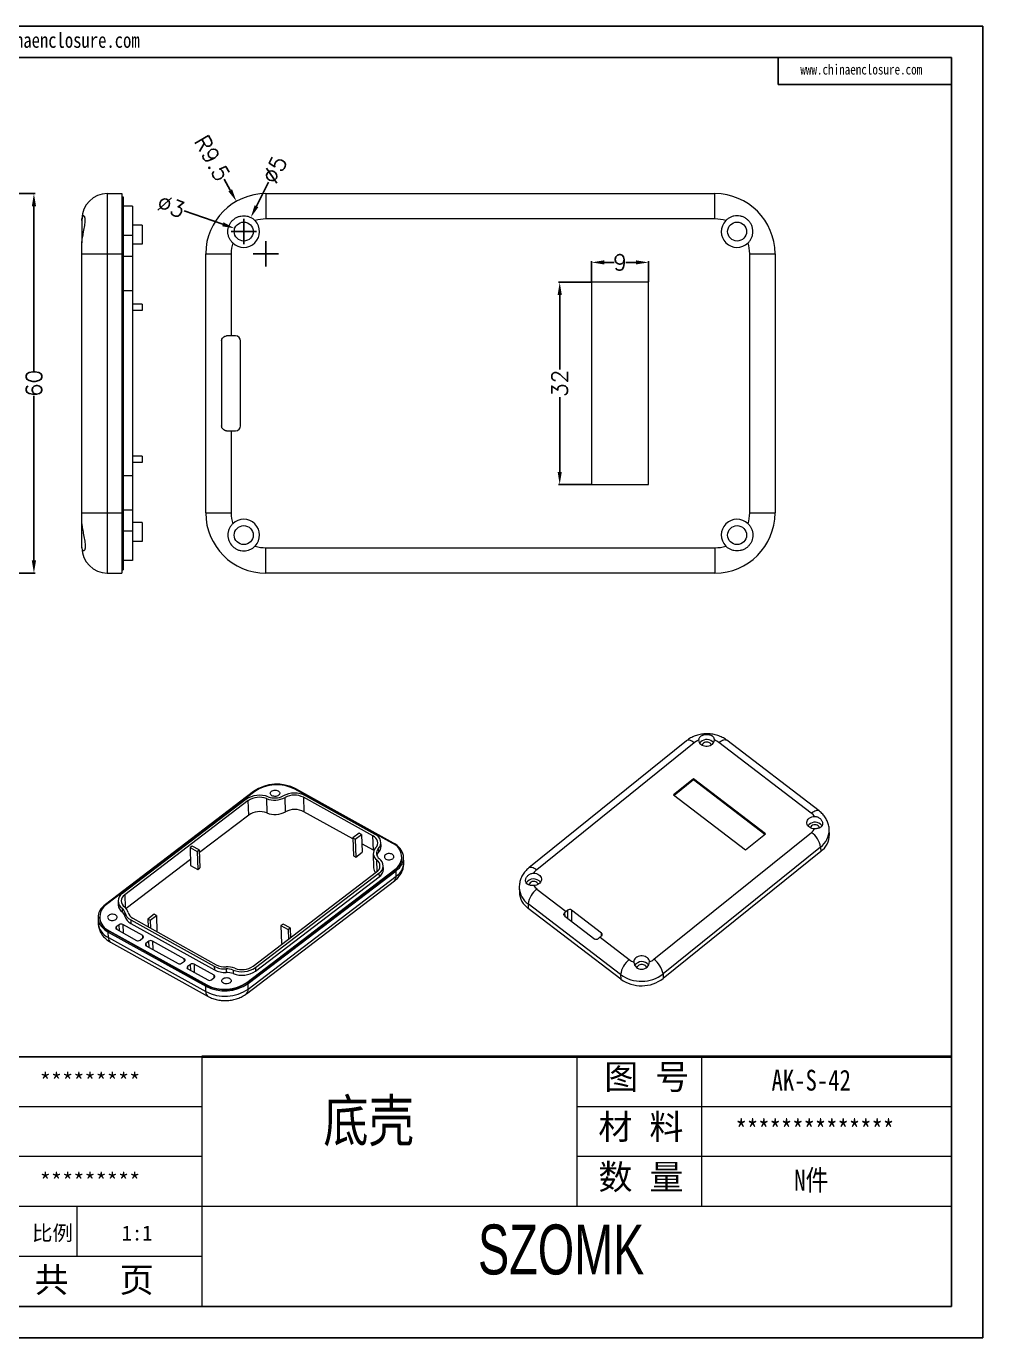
# Model space of a CAD drawing. Header units: inches. Extents: x 2606 to 3222, y 573 to 780.
# Drawn here: x 2747.6 to 2898.9, y 573 to 780.4 of the extents above; entities that cross this region are included whole.
import ezdxf

# ---------------------------------------------------------------- set-up
doc = ezdxf.new("R2010")
doc.units = ezdxf.units.IN
doc.layers.add('文字', color=81, linetype='Continuous')
doc.layers.add('粗实线', color=7, linetype='Continuous', lineweight=30)
doc.layers.add('细实线', color=3, linetype='Continuous', lineweight=9)
doc.styles.get("Standard").update_dxf_attribs({"font": 'txt', "bigfont": 'gbcbig.shx'})
doc.styles.add('宋体', font='', dxfattribs={"width": 0.8, "height": 3.5})
doc.styles.add('长仿宋', font='', dxfattribs={"width": 0.7, "height": 4})
doc.styles.get('宋体').set_extended_font_data('SimSun')
doc.styles.get('长仿宋').set_extended_font_data('SimSun')
doc.dimstyles.new('2.5', dxfattribs={"dimtxt": 2.5, "dimasz": 2, "dimexe": 0.18, "dimexo": 0.0625, "dimgap": 0.09, "dimtad": 0, "dimzin": 12, "dimdsep": 46, "dimtxsty": 'Standard', "dimcen": 2, "dimclrd": 3, "dimclre": 3, "dimadec": 0, "dimazin": 0, "dimtfac": 1, "dimtofl": 0, "dimtmove": 0, "dimatfit": 3, "dimfxl": 1, "dimtolj": 1, "dimtzin": 0, "dimarcsym": 0})

# ---------------------------------------------------------------- blocks, each defined once
blk = doc.blocks.new('*D281')
at = {"color": 3, "lineweight": -2}
for p, q in [((2718.79, 753.88), (2749.02, 753.88)), ((2748.84, 751.88), (2748.84, 725.85)), ((2748.84, 695.88), (2748.84, 721.92)), ((2718.79, 693.88), (2749.02, 693.88))]:
    blk.add_line(p, q, dxfattribs=at)
at = {"color": 3}
for points in [[(2748.51, 751.88), (2749.18, 751.88), (2748.84, 753.88)], [(2748.51, 695.88), (2749.18, 695.88), (2748.84, 693.88)]]:
    blk.add_solid(points, dxfattribs=at)
at = {"layer": 'Defpoints', "color": 0}
for p in [(2718.72, 753.88), (2748.84, 753.88), (2718.72, 693.88)]:
    blk.add_point(p, dxfattribs=at)
at = {"color": 0, "insert": (2748.84, 723.88), "char_height": 2.5, "attachment_point": 5, "rotation": 90}
blk.add_mtext('\\A1;60', dxfattribs=at)
blk = doc.blocks.new('*D285')
at = {"color": 3, "lineweight": -2}
for p, q in [((2778.9, 756.15), (2779.88, 754.41)), ((2785.51, 742.38), (2785.51, 746.38)), ((2783.51, 744.38), (2787.51, 744.38))]:
    blk.add_line(p, q, dxfattribs=at)
at = {"color": 3}
blk.add_solid([(2780.17, 754.57), (2779.59, 754.24), (2780.86, 752.66)], dxfattribs=at)
at = {"layer": 'Defpoints', "color": 0}
for p in [(2780.86, 752.66), (2785.51, 744.38)]:
    blk.add_point(p, dxfattribs=at)
at = {"color": 0, "insert": (2777.01, 759.5), "char_height": 2.5, "attachment_point": 5, "rotation": 299.3365}
blk.add_mtext('\\A1;R9.5', dxfattribs=at)
blk = doc.blocks.new('*D288')
at = {"color": 3, "lineweight": -2}
for p, q in [((2772.59, 751.17), (2778.71, 749.04)), ((2782.01, 745.88), (2782.01, 749.88)), ((2780.01, 747.88), (2784.01, 747.88))]:
    blk.add_line(p, q, dxfattribs=at)
at = {"color": 3}
blk.add_solid([(2778.82, 749.35), (2778.6, 748.72), (2780.59, 748.38)], dxfattribs=at)
at = {"layer": 'Defpoints', "color": 0}
for p in [(2780.59, 748.38), (2783.43, 747.39)]:
    blk.add_point(p, dxfattribs=at)
at = {"color": 0, "insert": (2770.53, 751.89), "char_height": 2.5, "attachment_point": 5, "rotation": 340.7619}
blk.add_mtext('\\A1;∅3', dxfattribs=at)
blk = doc.blocks.new('*D293')
at = {"color": 3, "lineweight": -2}
for p, q in [((2785.94, 755.72), (2784.03, 751.9)), ((2782.01, 745.88), (2782.01, 749.88)), ((2780.01, 747.88), (2784.01, 747.88))]:
    blk.add_line(p, q, dxfattribs=at)
at = {"color": 3}
blk.add_solid([(2783.73, 752.05), (2784.33, 751.75), (2783.13, 750.12)], dxfattribs=at)
at = {"layer": 'Defpoints', "color": 0}
for p in [(2783.13, 750.12), (2780.89, 745.65)]:
    blk.add_point(p, dxfattribs=at)
at = {"color": 0, "insert": (2786.92, 757.66), "char_height": 2.5, "attachment_point": 5, "rotation": 63.3491}
blk.add_mtext('\\A1;∅5', dxfattribs=at)
blk = doc.blocks.new('*D294')
at = {"color": 3, "lineweight": -2}
for p, q in [((2836.95, 739.88), (2831.79, 739.88)), ((2831.97, 737.88), (2831.97, 726.06)), ((2831.97, 709.88), (2831.97, 721.71)), ((2836.95, 707.88), (2831.79, 707.88))]:
    blk.add_line(p, q, dxfattribs=at)
at = {"color": 3}
for points in [[(2831.64, 737.88), (2832.3, 737.88), (2831.97, 739.88)], [(2831.64, 709.88), (2832.3, 709.88), (2831.97, 707.88)]]:
    blk.add_solid(points, dxfattribs=at)
at = {"layer": 'Defpoints', "color": 0}
for p in [(2831.97, 739.88), (2837.01, 739.88), (2837.01, 707.88)]:
    blk.add_point(p, dxfattribs=at)
at = {"color": 0, "insert": (2831.97, 723.88), "char_height": 2.5, "attachment_point": 5, "rotation": 90}
blk.add_mtext('\\A1;32', dxfattribs=at)
blk = doc.blocks.new('*D295')
at = {"color": 3, "lineweight": -2}
for p, q in [((2837.01, 739.94), (2837.01, 743.19)), ((2839.01, 743.01), (2840.59, 743.01)), ((2844.01, 743.01), (2842.43, 743.01)), ((2846.01, 739.94), (2846.01, 743.19))]:
    blk.add_line(p, q, dxfattribs=at)
at = {"color": 3}
for points in [[(2839.01, 743.34), (2839.01, 742.68), (2837.01, 743.01)], [(2844.01, 743.34), (2844.01, 742.68), (2846.01, 743.01)]]:
    blk.add_solid(points, dxfattribs=at)
at = {"layer": 'Defpoints', "color": 0}
for p in [(2846.01, 743.01), (2837.01, 739.88), (2846.01, 739.88)]:
    blk.add_point(p, dxfattribs=at)
at = {"color": 0, "insert": (2841.51, 743.01), "char_height": 2.5, "attachment_point": 5}
blk.add_mtext('\\A1;9', dxfattribs=at)

msp = doc.modelspace()

# ---------------------------------------------------------------- linework, layer by layer
for p, q in [((2605.532, 780.356), (2898.853, 780.356)), ((2898.853, 780.356), (2898.853, 572.957)), ((2613.122, 775.418), (2893.915, 775.418)), ((2866.481, 775.418), (2866.481, 771.131)), ((2893.915, 775.418), (2893.915, 577.895)), ((2866.481, 771.131), (2893.915, 771.131)), ((2775.401, 617.399), (2716.145, 617.399)), ((2613.122, 577.895), (2893.915, 577.895)), ((2605.532, 572.957), (2898.853, 572.957))]:
    msp.add_line(p, q)
at = {"color": 7, "linetype": 'Continuous', "lineweight": 15}
for p, q in [((2760.432, 753.882), (2760.432, 744.382)), ((2760.432, 753.882), (2762.732, 753.882)), ((2762.732, 753.882), (2762.732, 744.382)), ((2762.732, 753.382), (2762.932, 753.382)), ((2762.932, 753.382), (2762.932, 744.382)), ((2785.511, 753.882), (2785.511, 749.882)), ((2785.511, 753.882), (2856.511, 753.882)), ((2856.511, 749.882), (2856.511, 753.882)), ((2764.432, 751.882), (2762.932, 751.882)), ((2764.432, 751.882), (2764.432, 747.251)), ((2756.432, 749.614), (2756.432, 749.882)), ((2756.432, 749.614), (2756.432, 746.079)), ((2765.932, 748.882), (2764.432, 748.882)), ((2765.932, 748.882), (2765.932, 745.882)), ((2856.511, 749.882), (2785.511, 749.882)), ((2764.432, 747.251), (2762.932, 747.251)), ((2764.432, 747.251), (2764.432, 743.932)), ((2756.432, 744.382), (2756.432, 746.079)), ((2765.932, 745.882), (2764.432, 745.882)), ((2756.432, 703.382), (2756.432, 744.382)), ((2756.432, 744.382), (2760.432, 744.382)), ((2760.432, 744.382), (2760.432, 703.382)), ((2760.432, 744.382), (2762.732, 744.382)), ((2762.732, 744.382), (2762.732, 703.382)), ((2762.732, 744.382), (2762.932, 744.382)), ((2762.932, 744.382), (2762.932, 703.382)), ((2764.432, 743.932), (2762.932, 743.932)), ((2764.432, 743.932), (2764.432, 738.501)), ((2776.011, 744.382), (2780.011, 744.382)), ((2776.011, 703.382), (2776.011, 744.382)), ((2780.011, 744.382), (2780.011, 731.382)), ((2862.011, 703.382), (2862.011, 744.382)), ((2862.011, 744.382), (2866.011, 744.382)), ((2866.011, 744.382), (2866.011, 703.382)), ((2764.432, 738.501), (2762.932, 738.501)), ((2764.432, 738.501), (2764.432, 709.263)), ((2837.011, 739.882), (2837.011, 707.882)), ((2846.011, 739.882), (2837.011, 739.882)), ((2846.011, 707.882), (2846.011, 739.882)), ((2765.932, 736.382), (2764.432, 736.382)), ((2765.932, 736.382), (2765.932, 735.382)), ((2765.932, 735.382), (2764.432, 735.382)), ((2778.511, 730.582), (2778.511, 717.182)), ((2780.011, 731.382), (2779.311, 731.382)), ((2780.711, 731.382), (2780.011, 731.382)), ((2781.511, 717.182), (2781.511, 730.582)), ((2779.311, 716.382), (2780.011, 716.382)), ((2780.011, 716.382), (2780.011, 703.382)), ((2780.011, 716.382), (2780.711, 716.382)), ((2765.932, 712.382), (2764.432, 712.382)), ((2765.932, 711.382), (2764.432, 711.382)), ((2765.932, 712.382), (2765.932, 711.382)), ((2764.432, 709.263), (2762.932, 709.263)), ((2764.432, 709.263), (2764.432, 703.832)), ((2837.011, 707.882), (2846.011, 707.882)), ((2756.432, 703.382), (2760.432, 703.382)), ((2756.432, 701.685), (2756.432, 703.382)), ((2760.432, 703.382), (2760.432, 693.882)), ((2760.432, 703.382), (2762.732, 703.382)), ((2762.732, 703.382), (2762.732, 693.882)), ((2762.732, 703.382), (2762.932, 703.382)), ((2764.432, 703.832), (2762.932, 703.832)), ((2762.932, 703.382), (2762.932, 694.382)), ((2764.432, 703.832), (2764.432, 700.514)), ((2776.011, 703.382), (2780.011, 703.382)), ((2862.011, 703.382), (2866.011, 703.382)), ((2756.432, 698.151), (2756.432, 701.685)), ((2765.932, 701.882), (2764.432, 701.882)), ((2765.932, 701.882), (2765.932, 698.882)), ((2764.432, 700.514), (2762.932, 700.514)), ((2764.432, 700.514), (2764.432, 695.882)), ((2756.432, 697.882), (2756.432, 698.151)), ((2765.932, 698.882), (2764.432, 698.882)), ((2785.511, 693.882), (2785.511, 697.882)), ((2785.511, 697.882), (2856.511, 697.882)), ((2856.511, 697.882), (2856.511, 693.882)), ((2764.432, 695.882), (2762.932, 695.882)), ((2760.432, 693.882), (2762.732, 693.882)), ((2762.732, 694.382), (2762.932, 694.382)), ((2856.511, 693.882), (2785.511, 693.882)), ((2852.016, 667.364), (2827.109, 647.293)), ((2853.243, 667.046), (2828.336, 646.975)), ((2856.433, 667.489), (2856.431, 667.518)), ((2871.736, 655.936), (2857.132, 667.103)), ((2872.979, 656.286), (2858.374, 667.453)), ((2805.497, 651.144), (2790.092, 659.708)), ((2805.665, 651.195), (2790.259, 659.758)), ((2853.122, 661.354), (2849.964, 658.81)), ((2853.125, 661.199), (2850.065, 658.733)), ((2864.521, 652.638), (2853.122, 661.354)), ((2853.125, 661.199), (2853.122, 661.354)), ((2864.424, 652.56), (2853.125, 661.199)), ((2783.558, 659.353), (2760.152, 641.496)), ((2783.743, 659.324), (2760.337, 641.467)), ((2782.35, 658.099), (2762.822, 643.2)), ((2782.726, 657.891), (2763.198, 642.991)), ((2782.797, 655.621), (2782.726, 657.891)), ((2785.615, 658.217), (2785.685, 655.947)), ((2788.611, 656.124), (2788.541, 658.394)), ((2802.446, 652.311), (2791.46, 658.419)), ((2791.46, 658.419), (2791.53, 656.149)), ((2802.776, 652.563), (2791.789, 658.67)), ((2849.964, 658.81), (2861.363, 650.094)), ((2782.797, 655.621), (2775.001, 649.673)), ((2799.284, 651.838), (2791.53, 656.149)), ((2800.267, 652.776), (2799.278, 652.021)), ((2799.278, 652.021), (2799.654, 651.812)), ((2799.278, 652.021), (2799.366, 649.184)), ((2799.654, 651.812), (2800.643, 652.567)), ((2799.654, 651.812), (2799.742, 648.975)), ((2800.643, 652.567), (2800.267, 652.776)), ((2800.643, 652.567), (2800.731, 649.73)), ((2802.516, 650.042), (2802.446, 652.311)), ((2803.729, 650.697), (2803.711, 651.265)), ((2846.859, 632.812), (2871.766, 652.883)), ((2861.363, 650.094), (2864.521, 652.638)), ((2874.6, 652.536), (2874.584, 653.249)), ((2773.861, 650.716), (2773.531, 650.465)), ((2773.531, 650.465), (2773.619, 647.628)), ((2773.531, 650.465), (2774.658, 649.838)), ((2774.988, 650.09), (2773.861, 650.716)), ((2774.658, 649.838), (2774.988, 650.09)), ((2774.658, 649.838), (2774.746, 647.001)), ((2774.988, 650.09), (2775.076, 647.252)), ((2799.366, 649.184), (2799.742, 648.975)), ((2799.742, 648.975), (2800.731, 649.73)), ((2802.516, 650.042), (2800.69, 651.057)), ((2802.483, 649.52), (2802.553, 647.25)), ((2802.579, 650.005), (2802.516, 650.042)), ((2803.29, 650.264), (2803.307, 649.696)), ((2873.219, 650.555), (2848.312, 630.484)), ((2873.235, 649.842), (2848.328, 629.772)), ((2873.219, 650.555), (2873.235, 649.842)), ((2773.589, 648.596), (2763.418, 640.836)), ((2773.619, 647.628), (2774.746, 647.001)), ((2774.746, 647.001), (2775.076, 647.252)), ((2804.092, 647.069), (2804.074, 647.637)), ((2807.031, 648.944), (2807.028, 649.02)), ((2807.308, 648.082), (2807.281, 648.952)), ((2782.434, 627.339), (2805.84, 645.196)), ((2782.506, 629.143), (2805.912, 647.001)), ((2782.509, 629.068), (2805.915, 646.925)), ((2782.697, 628.963), (2806.102, 646.821)), ((2782.724, 628.093), (2806.129, 645.951)), ((2783.488, 631.712), (2803.017, 646.612)), ((2783.864, 631.503), (2803.392, 646.403)), ((2783.881, 630.936), (2803.41, 645.835)), ((2803.392, 646.403), (2803.41, 645.835)), ((2805.915, 646.925), (2805.912, 647.001)), ((2806.129, 645.951), (2806.102, 646.821)), ((2825.574, 644.132), (2825.59, 643.42)), ((2828.366, 643.922), (2832.997, 640.381)), ((2762.14, 641.966), (2762.157, 641.399)), ((2762.772, 640.867), (2762.789, 640.299)), ((2841.595, 630.386), (2826.99, 641.553)), ((2826.99, 641.553), (2827.006, 640.84)), ((2758.974, 639.364), (2759.001, 638.494)), ((2759.221, 639.448), (2759.223, 639.372)), ((2763.22, 640.182), (2763.238, 639.614)), ((2764.14, 639.041), (2777.35, 631.698)), ((2764.14, 639.041), (2764.158, 638.473)), ((2764.47, 639.292), (2777.679, 631.95)), ((2767.844, 639.931), (2766.855, 639.177)), ((2766.855, 639.177), (2766.893, 637.946)), ((2766.855, 639.177), (2767.23, 638.968)), ((2767.23, 638.968), (2768.219, 639.722)), ((2767.23, 638.968), (2767.268, 637.737)), ((2768.219, 639.722), (2767.844, 639.931)), ((2768.219, 639.722), (2768.299, 637.164)), ((2841.611, 629.673), (2827.006, 640.84)), ((2832.757, 639.649), (2837.531, 635.999)), ((2833.242, 640.579), (2832.997, 640.381)), ((2838.581, 636.938), (2833.808, 640.588)), ((2760.59, 637.122), (2775.995, 628.558)), ((2760.616, 636.252), (2760.59, 637.122)), ((2760.752, 637.323), (2776.158, 628.76)), ((2760.754, 637.248), (2760.752, 637.323)), ((2760.754, 637.248), (2776.16, 628.684)), ((2762.324, 638.275), (2761.863, 637.923)), ((2761.9, 637.555), (2765.056, 635.8)), ((2766.045, 636.555), (2762.889, 638.309)), ((2764.158, 638.473), (2777.367, 631.131)), ((2788.224, 638.384), (2787.895, 638.133)), ((2787.895, 638.133), (2787.982, 635.295)), ((2787.895, 638.133), (2789.022, 637.506)), ((2789.352, 637.758), (2788.224, 638.384)), ((2789.022, 637.506), (2789.352, 637.758)), ((2789.022, 637.506), (2789.069, 635.97)), ((2789.352, 637.758), (2789.399, 636.222)), ((2760.616, 636.252), (2776.022, 627.688)), ((2760.963, 635.51), (2776.369, 626.946)), ((2765.62, 635.834), (2766.082, 636.187)), ((2767.021, 635.664), (2766.56, 635.312)), ((2766.597, 634.944), (2771.632, 632.145)), ((2772.621, 632.9), (2767.586, 635.698)), ((2787.982, 635.295), (2788.099, 635.23)), ((2838.34, 636.296), (2838.585, 636.494)), ((2838.34, 636.296), (2842.971, 632.755)), ((2772.196, 632.179), (2772.658, 632.531)), ((2773.597, 632.009), (2773.135, 631.657)), ((2773.172, 631.289), (2776.329, 629.534)), ((2777.318, 630.289), (2774.161, 632.043)), ((2777.35, 631.698), (2777.367, 631.131)), ((2779.224, 631.286), (2779.241, 630.718)), ((2780.333, 631.105), (2780.351, 630.537)), ((2783.864, 631.503), (2783.881, 630.936)), ((2776.022, 627.688), (2775.995, 628.558)), ((2776.16, 628.684), (2776.158, 628.76)), ((2776.893, 629.568), (2777.354, 629.92)), ((2782.509, 629.068), (2782.506, 629.143)), ((2782.724, 628.093), (2782.697, 628.963)), ((2841.595, 630.386), (2841.611, 629.673)), ((2848.312, 630.484), (2848.328, 629.772))]:
    msp.add_line(p, q, dxfattribs=at)
at = {"color": 8, "linetype": 'Continuous', "lineweight": 15}
for p, q in [((2803.114, 646.691), (2803.058, 648.521)), ((2763.198, 642.991), (2763.259, 640.997)), ((2832.752, 640.164), (2832.763, 639.649)), ((2833.272, 639.256), (2833.242, 640.579)), ((2833.808, 640.588), (2833.848, 638.816)), ((2761.863, 637.923), (2761.874, 637.571)), ((2762.355, 637.302), (2762.324, 638.275)), ((2762.889, 638.309), (2762.93, 636.982)), ((2838.591, 636.498), (2838.581, 636.938)), ((2766.057, 636.168), (2766.045, 636.555)), ((2766.56, 635.312), (2766.571, 634.96)), ((2767.051, 634.691), (2767.021, 635.664)), ((2767.586, 635.698), (2767.627, 634.371)), ((2772.633, 632.512), (2772.621, 632.9)), ((2773.135, 631.657), (2773.146, 631.305)), ((2773.627, 631.036), (2773.597, 632.009)), ((2774.161, 632.043), (2774.202, 630.716)), ((2777.33, 629.901), (2777.318, 630.289))]:
    msp.add_line(p, q, dxfattribs=at)
at = {"color": 7, "linetype": 'Continuous', "lineweight": 15, "flags": 128}
for points in [[(2856.429, 667.555), (2856.427, 667.599), (2856.414, 667.666), (2856.395, 667.731), (2856.368, 667.794), (2856.335, 667.854), (2856.294, 667.914), (2856.246, 667.969), (2856.19, 668.022), (2856.127, 668.071), (2856.056, 668.117), (2855.978, 668.159), (2855.893, 668.196), (2855.801, 668.229), (2855.708, 668.256), (2855.61, 668.278), (2855.505, 668.295), (2855.398, 668.307), (2855.298, 668.313), (2855.196, 668.315), (2855.092, 668.312), (2854.988, 668.304), (2854.892, 668.292), (2854.798, 668.276), (2854.705, 668.256), (2854.614, 668.23), (2854.528, 668.201), (2854.445, 668.168), (2854.366, 668.129), (2854.292, 668.086), (2854.222, 668.037), (2854.159, 667.984), (2854.101, 667.925), (2854.051, 667.861), (2854.01, 667.795), (2853.978, 667.724), (2853.953, 667.647), (2853.938, 667.566), (2853.934, 667.452), (2853.934, 667.452)], [(2853.934, 667.452), (2853.961, 667.275), (2854.028, 667.105), (2854.134, 666.948), (2854.275, 666.808), (2854.446, 666.692), (2854.641, 666.602), (2854.855, 666.541), (2855.079, 666.512), (2855.307, 666.515), (2855.53, 666.551), (2855.742, 666.618), (2855.936, 666.713), (2856.104, 666.835), (2856.242, 666.979), (2856.345, 667.139), (2856.409, 667.311), (2856.433, 667.489)], [(2856.294, 667.051), (2856.222, 667.139), (2856.081, 667.268)], [(2786.469, 658.679), (2786.356, 658.758), (2786.273, 658.852), (2786.225, 658.956), (2786.215, 659.066), (2786.241, 659.175), (2786.304, 659.277), (2786.4, 659.369), (2786.524, 659.445), (2786.67, 659.502), (2786.831, 659.536), (2786.999, 659.546), (2787.164, 659.532), (2787.32, 659.493), (2787.458, 659.433), (2787.571, 659.354), (2787.654, 659.26), (2787.702, 659.156), (2787.712, 659.046), (2787.686, 658.937), (2787.623, 658.834), (2787.527, 658.743), (2787.403, 658.667), (2787.257, 658.61), (2787.096, 658.576), (2786.928, 658.566), (2786.763, 658.58), (2786.607, 658.618), (2786.469, 658.679)], [(2872.266, 653.436), (2872.039, 653.452), (2871.821, 653.501), (2871.618, 653.58), (2871.437, 653.687), (2871.284, 653.818), (2871.164, 653.969), (2871.081, 654.134), (2871.038, 654.31), (2871.036, 654.488), (2871.076, 654.665), (2871.155, 654.833), (2871.272, 654.987), (2871.423, 655.123), (2871.602, 655.235), (2871.803, 655.32), (2872.021, 655.375), (2872.247, 655.398)], [(2804.505, 648.653), (2804.643, 648.593), (2804.798, 648.554), (2804.964, 648.54), (2805.132, 648.55), (2805.293, 648.584), (2805.439, 648.641), (2805.563, 648.717), (2805.659, 648.809), (2805.722, 648.912), (2805.748, 649.02), (2805.737, 649.13), (2805.69, 649.234), (2805.607, 649.328), (2805.494, 649.407), (2805.356, 649.468), (2805.2, 649.506), (2805.035, 649.52), (2804.867, 649.51), (2804.706, 649.476), (2804.56, 649.42), (2804.436, 649.343), (2804.34, 649.252), (2804.277, 649.149), (2804.25, 649.04), (2804.261, 648.93), (2804.309, 648.826), (2804.392, 648.732), (2804.505, 648.653)], [(2806.102, 646.821), (2806.376, 647.05), (2806.617, 647.294), (2806.823, 647.551), (2806.993, 647.818), (2807.124, 648.094), (2807.216, 648.376), (2807.269, 648.662), (2807.281, 648.949), (2807.252, 649.234), (2807.183, 649.516), (2807.075, 649.792), (2806.927, 650.06), (2806.743, 650.316), (2806.522, 650.56), (2806.267, 650.789), (2805.981, 651.001), (2805.665, 651.195)], [(2827.836, 646.422), (2828.063, 646.406), (2828.281, 646.357), (2828.484, 646.278), (2828.666, 646.171), (2828.819, 646.04), (2828.939, 645.889), (2829.021, 645.724), (2829.064, 645.548), (2829.066, 645.37), (2829.027, 645.193), (2828.947, 645.025), (2828.83, 644.871), (2828.68, 644.735), (2828.501, 644.623), (2828.299, 644.538), (2828.082, 644.483), (2827.856, 644.46)], [(2760.152, 641.496), (2759.878, 641.267), (2759.637, 641.023), (2759.431, 640.766), (2759.261, 640.498), (2759.13, 640.223), (2759.038, 639.941), (2758.985, 639.655), (2758.973, 639.368), (2759.002, 639.082), (2759.071, 638.8), (2759.179, 638.524), (2759.327, 638.257), (2759.512, 638), (2759.732, 637.756), (2759.987, 637.527), (2760.274, 637.315), (2760.59, 637.122)], [(2761.745, 639.815), (2761.607, 639.875), (2761.451, 639.914), (2761.285, 639.928), (2761.118, 639.918), (2760.957, 639.884), (2760.811, 639.827), (2760.686, 639.751), (2760.59, 639.659), (2760.528, 639.556), (2760.501, 639.447), (2760.512, 639.338), (2760.56, 639.234), (2760.643, 639.14), (2760.756, 639.06), (2760.893, 639), (2761.049, 638.962), (2761.215, 638.947), (2761.382, 638.958), (2761.543, 638.992), (2761.689, 639.048), (2761.814, 639.124), (2761.91, 639.216), (2761.972, 639.319), (2761.999, 639.428), (2761.988, 639.537), (2761.94, 639.642), (2761.858, 639.736), (2761.745, 639.815)], [(2846.169, 632.405), (2846.141, 632.583), (2846.074, 632.753), (2845.968, 632.91), (2845.827, 633.049), (2845.656, 633.166), (2845.461, 633.256), (2845.248, 633.317), (2845.023, 633.346), (2844.796, 633.343), (2844.572, 633.307), (2844.36, 633.24), (2844.167, 633.144), (2843.998, 633.023), (2843.86, 632.879), (2843.757, 632.719), (2843.693, 632.547), (2843.669, 632.369)], [(2844.191, 631.456), (2844.194, 631.493), (2844.23, 631.622), (2844.302, 631.742), (2844.406, 631.847), (2844.536, 631.931), (2844.687, 631.99), (2844.85, 632.022), (2845.018, 632.025), (2845.182, 631.998), (2845.334, 631.943), (2845.466, 631.862)], [(2779.78, 629.789), (2779.893, 629.71), (2779.976, 629.616), (2780.024, 629.512), (2780.035, 629.402), (2780.008, 629.293), (2779.945, 629.19), (2779.85, 629.099), (2779.725, 629.023), (2779.579, 628.966), (2779.418, 628.932), (2779.251, 628.922), (2779.085, 628.936), (2778.929, 628.974), (2778.791, 629.035), (2778.678, 629.114), (2778.596, 629.208), (2778.548, 629.312), (2778.537, 629.422), (2778.564, 629.531), (2778.626, 629.633), (2778.722, 629.725), (2778.846, 629.801), (2778.993, 629.858), (2779.154, 629.892), (2779.321, 629.902), (2779.487, 629.888), (2779.643, 629.849), (2779.78, 629.789)]]:
    msp.add_lwpolyline(points, dxfattribs=at)
at = {"color": 8, "linetype": 'Continuous', "lineweight": 15, "flags": 128}
for points in [[(2853.243, 667.046), (2853.04, 667.188), (2852.843, 667.303), (2852.654, 667.386), (2852.477, 667.438), (2852.317, 667.457), (2852.176, 667.442), (2852.057, 667.393), (2852.016, 667.364)], [(2857.132, 667.103), (2857.332, 667.251), (2857.528, 667.371), (2857.717, 667.46), (2857.895, 667.517), (2858.057, 667.541), (2858.202, 667.53), (2858.325, 667.485), (2858.374, 667.453)], [(2871.736, 655.936), (2871.936, 656.084), (2872.133, 656.204), (2872.322, 656.294), (2872.499, 656.35), (2872.662, 656.374), (2872.806, 656.363), (2872.93, 656.318), (2872.979, 656.286)], [(2827.109, 647.294), (2827.15, 647.322), (2827.269, 647.371), (2827.41, 647.386), (2827.57, 647.367), (2827.747, 647.316), (2827.936, 647.232), (2828.134, 647.117), (2828.336, 646.975)]]:
    msp.add_lwpolyline(points, dxfattribs=at)
at = {"color": 7, "linetype": 'Continuous', "lineweight": 15}
for centre in [(2782.011, 747.882), (2860.011, 747.882), (2782.011, 699.882), (2860.011, 699.882)]:
    msp.add_circle(centre, 1.5, dxfattribs=at)
for centre, radius, start, end in [((2760.432, 749.882), 4, 90, 180), ((2785.511, 744.382), 9.5, 90, 180), ((2856.511, 744.382), 9.5, 0, 90), ((2782.011, 747.882), 2.5, 226.15763, 43.84237), ((2785.511, 744.382), 5.5, 90, 107.97028), ((2856.511, 744.382), 5.5, 72.02972, 90), ((2860.011, 747.882), 2.5, 136.15763, 313.84237), ((2785.511, 744.382), 5.5, 162.02972, 180), ((2856.511, 744.382), 5.5, 0, 17.97028), ((2780.711, 730.582), 0.8, 0, 90), ((2780.711, 717.182), 0.8, 270, 0), ((2785.511, 703.382), 9.5, 180, 270), ((2785.511, 703.382), 5.5, 180, 197.97028), ((2856.511, 703.382), 9.5, 270, 0), ((2856.511, 703.382), 5.5, 342.02972, 0), ((2782.011, 699.882), 2.5, 316.15763, 133.84237), ((2860.011, 699.882), 2.5, 46.15763, 223.84237), ((2760.432, 697.882), 4, 180, 270), ((2785.511, 703.382), 5.5, 252.02972, 270), ((2856.511, 703.382), 5.5, 270, 287.97028), ((2855.016, 664.824), 2.843, 112.37489, 128.58497), ((2855.222, 666.128), 1.428, 53.01129, 142.27741), ((2855.217, 666.352), 0.815, 50.99615, 156.42597), ((2855.4, 666.533), 0.56, 18.55129, 53.91226), ((2855.437, 664.864), 2.808, 52.88441, 69.22977), ((2787.247, 653.949), 6.543, 62.59573, 124.32332), ((2787.239, 654.205), 6.199, 62.59573, 124.32332), ((2784.496, 654.93), 3.828, 68.78565, 124.09604), ((2784.48, 655.314), 3.117, 68.64088, 124.24081), ((2786.882, 661.549), 3.565, 249.18394, 297.7351), ((2786.894, 661.171), 2.858, 249.24053, 297.67852), ((2790.035, 655.218), 3.872, 63.06051, 117.92023), ((2790.024, 655.612), 3.153, 62.91371, 118.06703), ((2784.55, 653.044), 3.117, 68.64088, 124.24081), ((2786.952, 659.279), 3.565, 249.18394, 297.7351), ((2790.095, 653.342), 3.153, 62.91371, 118.06703), ((2870.378, 654.136), 2.255, 34.02412, 52.95092), ((2872.322, 653.04), 1.438, 53.41847, 141.87024), ((2872.316, 653.279), 0.815, 50.99615, 156.42597), ((2870.342, 654.673), 2.288, 308.51395, 327.26), ((2872.506, 653.466), 0.55, 12.15947, 54.12336), ((2872.588, 653.402), 0.989, 30.83569, 53.28005), ((2802.032, 651.231), 1.157, 316.1834, 69.01147), ((2802.283, 651.246), 1.407, 315.71678, 69.47808), ((2869.716, 649.987), 3.549, 9.21444, 54.70702), ((2871.202, 652.565), 3.398, 306.74639, 359.51712), ((2803.724, 649.552), 1.228, 134.30012, 237.13326), ((2803.971, 649.56), 0.979, 134.09452, 237.33885), ((2804.107, 648.91), 1.121, 135.50183, 162.18192), ((2802.334, 650.695), 1.394, 314.2329, 0.08029), ((2804.647, 648.967), 2.338, 302.76146, 68.67191), ((2803.76, 647.31), 1.208, 182.81471, 222.27562), ((2802.42, 647.579), 1.137, 301.63271, 55.90829), ((2802.678, 647.585), 1.382, 301.14437, 56.39662), ((2804.567, 648.988), 2.464, 303.15246, 358.98257), ((2802.604, 647.086), 1.488, 302.79407, 359.34096), ((2827.854, 644.123), 1.39, 39.16893, 147.23674), ((2827.857, 644.317), 0.802, 50.44349, 161.46833), ((2829.761, 645.185), 2.288, 128.51395, 147.26), ((2763.537, 642.018), 1.382, 121.14437, 236.39662), ((2763.794, 642.023), 1.137, 121.63271, 235.90829), ((2828.94, 643.58), 3.353, 182.74639, 234.7941), ((2830.542, 641.075), 3.584, 127.39235, 172.33811), ((2829.725, 645.722), 2.255, 214.02412, 232.95092), ((2828.038, 644.483), 0.56, 18.55129, 53.91226), ((2761.602, 639.501), 2.338, 122.76146, 248.67191), ((2763.623, 641.51), 1.47, 184.33781, 235.4434), ((2762.127, 639.955), 1.116, 11.68927, 54.71645), ((2762.351, 639.943), 1.395, 11.68927, 54.71645), ((2761.868, 639.664), 2.66, 186.29623, 245.26006), ((2762.145, 639.388), 1.116, 11.68927, 54.71645), ((2764.866, 640.568), 1.691, 193.20836, 244.56757), ((2764.884, 640.001), 1.691, 193.20836, 244.56757), ((2765.064, 640.542), 1.383, 193.20836, 244.56757), ((2835.291, 637.542), 3.65, 128.9459, 134.0863), ((2833.531, 640.2), 0.477, 54.46117, 127.21225), ((2761.974, 637.748), 0.207, 122.54204, 248.89133), ((2762.635, 637.819), 0.552, 62.66822, 124.25082), ((2838.428, 636.714), 0.271, 305.60185, 55.51631), ((2765.31, 636.291), 0.552, 242.66822, 304.25082), ((2765.97, 636.361), 0.207, 302.54204, 68.89133), ((2766.671, 635.137), 0.207, 122.54204, 248.89133), ((2767.332, 635.208), 0.552, 62.66822, 124.25082), ((2840.634, 633.457), 3.65, 128.9459, 134.0863), ((2772.546, 632.706), 0.207, 302.54204, 68.89133), ((2845.147, 629.908), 3.584, 127.39235, 172.33811), ((2844.665, 634.994), 2.808, 232.88441, 249.22977), ((2845.086, 635.034), 2.843, 292.37489, 308.58497), ((2844.702, 629.849), 3.665, 9.97675, 53.94471), ((2771.885, 632.636), 0.552, 242.66822, 304.25082), ((2773.247, 631.482), 0.207, 122.54204, 248.89133), ((2773.908, 631.553), 0.552, 62.66822, 124.25082), ((2779.048, 634.949), 3.668, 242.41682, 272.75239), ((2779.065, 634.381), 3.668, 242.41682, 272.75239), ((2779.069, 634.609), 3.001, 242.41682, 272.75239), ((2779.353, 628.103), 3.512, 69.20616, 92.2805), ((2779.336, 628.478), 2.81, 69.20616, 92.2805), ((2779.353, 627.911), 2.81, 69.20616, 92.2805), ((2781.718, 634.673), 3.828, 248.78565, 304.09604), ((2781.736, 634.105), 3.828, 248.78565, 304.09604), ((2781.734, 634.289), 3.117, 248.64088, 304.24081), ((2844.917, 632.479), 1.254, 186.40192, 356.6484), ((2844.949, 631.033), 1.401, 38.42919, 144.36387), ((2845.159, 631.427), 0.533, 6.67478, 54.74591), ((2779.007, 634.367), 6.543, 242.59573, 304.32332), ((2779.011, 634.263), 6.199, 242.59573, 304.32332), ((2779.013, 634.187), 6.199, 242.59573, 304.32332), ((2776.582, 630.025), 0.552, 242.66822, 304.25082), ((2777.243, 630.095), 0.207, 302.54204, 68.89133), ((2844.887, 634.986), 5.657, 234.41432, 307.2591), ((2844.903, 634.274), 5.657, 234.41432, 307.2591), ((2779.034, 633.497), 6.543, 242.59573, 304.32332)]:
    msp.add_arc(centre, radius, start, end, dxfattribs=at)
at = {"color": 8, "linetype": 'Continuous', "lineweight": 15}
for centre, radius, start, end in [((2871.187, 653.277), 3.397, 306.74356, 359.61001), ((2804.707, 648.128), 2.601, 303.15246, 358.98257), ((2805.252, 645.855), 0.883, 311.74813, 6.22564), ((2828.924, 644.293), 3.354, 182.83971, 234.79119), ((2761.792, 638.802), 2.808, 186.29623, 245.26006), ((2761.437, 636.183), 0.823, 175.22776, 234.88843), ((2776.843, 627.62), 0.823, 175.22644, 234.90132), ((2781.866, 627.99), 0.864, 311.09286, 6.88234)]:
    msp.add_arc(centre, radius, start, end, dxfattribs=at)
at = {"color": 7, "linetype": 'Continuous', "lineweight": 15}
for points, knots in [([(2756.432, 746.079), (2756.432, 746.195), (2756.441, 746.324), (2756.471, 746.598), (2756.492, 746.744), (2756.542, 747.05), (2756.572, 747.207), (2756.633, 747.528), (2756.666, 747.694), (2756.73, 748.023), (2756.762, 748.185), (2756.82, 748.509), (2756.847, 748.67), (2756.891, 748.976), (2756.909, 749.122), (2756.933, 749.402), (2756.94, 749.532), (2756.94, 749.768), (2756.933, 749.875), (2756.909, 750.06), (2756.891, 750.137), (2756.847, 750.262), (2756.82, 750.309), (2756.761, 750.369), (2756.73, 750.384), (2756.665, 750.38), (2756.633, 750.362), (2756.571, 750.295), (2756.542, 750.244), (2756.492, 750.113), (2756.471, 750.034), (2756.441, 749.844), (2756.432, 749.734), (2756.432, 749.614)], [0, 0, 0, 0, 0.0625, 0.0625, 0.125, 0.125, 0.1875, 0.1875, 0.25, 0.25, 0.3125, 0.3125, 0.375, 0.375, 0.4375, 0.4375, 0.5, 0.5, 0.5625, 0.5625, 0.625, 0.625, 0.6875, 0.6875, 0.75, 0.75, 0.8125, 0.8125, 0.875, 0.875, 0.9375, 0.9375, 1, 1, 1, 1]), ([(2780.279, 746.079), (2780.157, 746.196), (2780.048, 746.324), (2779.86, 746.597), (2779.778, 746.744), (2779.648, 747.049), (2779.598, 747.206), (2779.53, 747.528), (2779.512, 747.694), (2779.507, 748.185), (2779.57, 748.516), (2779.756, 748.975), (2779.834, 749.123), (2780.019, 749.403), (2780.124, 749.532), (2780.36, 749.768), (2780.492, 749.875), (2780.77, 750.059), (2780.917, 750.137), (2781.227, 750.262), (2781.386, 750.309), (2781.709, 750.369), (2781.875, 750.384), (2782.203, 750.38), (2782.366, 750.362), (2782.688, 750.294), (2782.847, 750.244), (2783.15, 750.114), (2783.295, 750.034), (2783.57, 749.843), (2783.698, 749.734), (2783.814, 749.614)], [0, 0, 0, 0, 0.0625, 0.0625, 0.125, 0.125, 0.1875, 0.1875, 0.25, 0.25, 0.375, 0.375, 0.4375, 0.4375, 0.5, 0.5, 0.5625, 0.5625, 0.625, 0.625, 0.6875, 0.6875, 0.75, 0.75, 0.8125, 0.8125, 0.875, 0.875, 0.9375, 0.9375, 1, 1, 1, 1]), ([(2861.742, 746.079), (2861.863, 746.195), (2861.973, 746.324), (2862.162, 746.598), (2862.242, 746.744), (2862.374, 747.05), (2862.423, 747.207), (2862.491, 747.528), (2862.509, 747.694), (2862.512, 748.023), (2862.498, 748.185), (2862.436, 748.509), (2862.389, 748.67), (2862.265, 748.976), (2862.188, 749.122), (2862.002, 749.402), (2861.896, 749.532), (2861.66, 749.768), (2861.529, 749.875), (2861.25, 750.06), (2861.103, 750.137), (2860.796, 750.262), (2860.635, 750.309), (2860.312, 750.369), (2860.148, 750.384), (2859.817, 750.38), (2859.654, 750.362), (2859.334, 750.295), (2859.174, 750.244), (2858.871, 750.113), (2858.726, 750.034), (2858.452, 749.844), (2858.323, 749.734), (2858.207, 749.614)], [0, 0, 0, 0, 0.0625, 0.0625, 0.125, 0.125, 0.1875, 0.1875, 0.25, 0.25, 0.3125, 0.3125, 0.375, 0.375, 0.4375, 0.4375, 0.5, 0.5, 0.5625, 0.5625, 0.625, 0.625, 0.6875, 0.6875, 0.75, 0.75, 0.8125, 0.8125, 0.875, 0.875, 0.9375, 0.9375, 1, 1, 1, 1]), ([(2778.511, 730.582), (2778.511, 730.69), (2778.532, 730.796), (2778.614, 730.99), (2778.674, 731.078), (2778.895, 731.296), (2779.099, 731.382), (2779.311, 731.382)], [0, 0, 0, 0, 0.25, 0.25, 0.5, 0.5, 1, 1, 1, 1]), ([(2779.311, 716.382), (2779.204, 716.382), (2779.101, 716.403), (2778.909, 716.482), (2778.822, 716.541), (2778.601, 716.759), (2778.511, 716.967), (2778.511, 717.182)], [0, 0, 0, 0, 0.25, 0.25, 0.5, 0.5, 1, 1, 1, 1]), ([(2756.432, 701.685), (2756.432, 701.569), (2756.441, 701.44), (2756.471, 701.167), (2756.492, 701.02), (2756.542, 700.715), (2756.571, 700.558), (2756.633, 700.236), (2756.666, 700.071), (2756.762, 699.58), (2756.825, 699.249), (2756.891, 698.791), (2756.909, 698.642), (2756.933, 698.363), (2756.94, 698.234), (2756.94, 697.998), (2756.933, 697.89), (2756.909, 697.706), (2756.892, 697.629), (2756.847, 697.503), (2756.82, 697.457), (2756.762, 697.395), (2756.73, 697.381), (2756.666, 697.384), (2756.633, 697.402), (2756.572, 697.469), (2756.542, 697.52), (2756.492, 697.649), (2756.471, 697.729), (2756.441, 697.919), (2756.432, 698.029), (2756.432, 698.151)], [0, 0, 0, 0, 0.0625, 0.0625, 0.125, 0.125, 0.1875, 0.1875, 0.25, 0.25, 0.375, 0.375, 0.4375, 0.4375, 0.5, 0.5, 0.5625, 0.5625, 0.625, 0.625, 0.6875, 0.6875, 0.75, 0.75, 0.8125, 0.8125, 0.875, 0.875, 0.9375, 0.9375, 1, 1, 1, 1]), ([(2780.279, 701.685), (2780.158, 701.57), (2780.048, 701.44), (2779.859, 701.166), (2779.778, 701.02), (2779.647, 700.714), (2779.598, 700.558), (2779.53, 700.236), (2779.512, 700.07), (2779.509, 699.743), (2779.523, 699.58), (2779.585, 699.255), (2779.632, 699.095), (2779.818, 698.637), (2780.006, 698.351), (2780.365, 697.993), (2780.494, 697.888), (2780.771, 697.705), (2780.921, 697.626), (2781.228, 697.502), (2781.386, 697.456), (2781.711, 697.395), (2781.877, 697.381), (2782.367, 697.386), (2782.696, 697.456), (2783.15, 697.651), (2783.298, 697.733), (2783.571, 697.922), (2783.698, 698.03), (2783.814, 698.151)], [0, 0, 0, 0, 0.0625, 0.0625, 0.125, 0.125, 0.1875, 0.1875, 0.25, 0.25, 0.3125, 0.3125, 0.375, 0.375, 0.5, 0.5, 0.5625, 0.5625, 0.625, 0.625, 0.6875, 0.6875, 0.75, 0.75, 0.875, 0.875, 0.9375, 0.9375, 1, 1, 1, 1]), ([(2861.742, 701.685), (2861.863, 701.569), (2861.973, 701.44), (2862.162, 701.167), (2862.243, 701.02), (2862.374, 700.715), (2862.423, 700.558), (2862.491, 700.236), (2862.509, 700.071), (2862.514, 699.58), (2862.451, 699.249), (2862.266, 698.791), (2862.187, 698.642), (2862.003, 698.363), (2861.898, 698.234), (2861.662, 697.998), (2861.53, 697.89), (2861.253, 697.706), (2861.106, 697.629), (2860.796, 697.503), (2860.638, 697.457), (2860.315, 697.395), (2860.149, 697.381), (2859.821, 697.384), (2859.658, 697.402), (2859.336, 697.469), (2859.177, 697.52), (2858.874, 697.649), (2858.73, 697.729), (2858.454, 697.919), (2858.324, 698.029), (2858.207, 698.151)], [0, 0, 0, 0, 0.0625, 0.0625, 0.125, 0.125, 0.1875, 0.1875, 0.25, 0.25, 0.375, 0.375, 0.4375, 0.4375, 0.5, 0.5, 0.5625, 0.5625, 0.625, 0.625, 0.6875, 0.6875, 0.75, 0.75, 0.8125, 0.8125, 0.875, 0.875, 0.9375, 0.9375, 1, 1, 1, 1]), ([(2858.374, 667.453), (2858.306, 667.503), (2858.135, 667.629), (2857.844, 667.808), (2857.5, 667.986), (2857.139, 668.137), (2856.764, 668.262), (2856.377, 668.358), (2855.981, 668.426), (2855.579, 668.464), (2855.174, 668.472), (2854.769, 668.451), (2854.366, 668.4), (2853.968, 668.319), (2853.579, 668.209), (2853.201, 668.069), (2852.837, 667.901), (2852.49, 667.706), (2852.218, 667.523), (2852.065, 667.403), (2852.016, 667.364)], [0, 0, 0, 0, 0.0382219, 0.0952347, 0.1524685, 0.2100467, 0.2679044, 0.3259825, 0.3842326, 0.4426198, 0.5011223, 0.5597289, 0.6184343, 0.6772328, 0.7361124, 0.7950487, 0.8539998, 0.9129042, 0.9716811, 1, 1, 1, 1]), ([(2872.247, 655.398), (2872.33, 655.4), (2872.415, 655.393), (2872.579, 655.363), (2872.66, 655.339), (2872.815, 655.278), (2872.888, 655.24), (2873.027, 655.152), (2873.092, 655.102), (2873.27, 654.94), (2873.366, 654.813), (2873.465, 654.615), (2873.49, 654.547), (2873.525, 654.411), (2873.534, 654.345), (2873.536, 654.214), (2873.528, 654.149), (2873.496, 654.028), (2873.472, 653.971), (2873.408, 653.863), (2873.368, 653.814), (2873.277, 653.724), (2873.223, 653.683), (2873.106, 653.611), (2873.043, 653.58), (2872.906, 653.526), (2872.832, 653.504), (2872.679, 653.469), (2872.6, 653.456), (2872.435, 653.44), (2872.35, 653.436), (2872.266, 653.436)], [0, 0, 0, 0, 0.0625, 0.0625, 0.125, 0.125, 0.1875, 0.1875, 0.25, 0.25, 0.375, 0.375, 0.4375, 0.4375, 0.5, 0.5, 0.5625, 0.5625, 0.625, 0.625, 0.6875, 0.6875, 0.75, 0.75, 0.8125, 0.8125, 0.875, 0.875, 0.9375, 0.9375, 1, 1, 1, 1]), ([(2874.581, 653.255), (2874.578, 653.346), (2874.571, 653.554), (2874.521, 653.876), (2874.438, 654.218), (2874.322, 654.551), (2874.176, 654.873), (2874.001, 655.183), (2873.796, 655.478), (2873.563, 655.757), (2873.307, 656.015), (2873.107, 656.187), (2872.995, 656.273), (2872.979, 656.286)], [0, 0, 0, 0, 0.0778745, 0.17758118, 0.27716565, 0.37683312, 0.47678266, 0.57719907, 0.67824393, 0.78004613, 0.88269314, 0.98294657, 1, 1, 1, 1]), ([(2805.84, 645.196), (2805.903, 645.247), (2806.067, 645.376), (2806.308, 645.604), (2806.555, 645.883), (2806.769, 646.179), (2806.948, 646.489), (2807.092, 646.808), (2807.2, 647.134), (2807.272, 647.464), (2807.309, 647.779), (2807.307, 647.984), (2807.306, 648.078)], [0, 0, 0, 0, 0.0713791, 0.1830489, 0.2937895, 0.4025373, 0.5090962, 0.6134805, 0.7158531, 0.8164701, 0.91564, 1, 1, 1, 1]), ([(2827.109, 647.293), (2827.043, 647.239), (2826.879, 647.101), (2826.636, 646.861), (2826.389, 646.57), (2826.173, 646.262), (2825.988, 645.939), (2825.836, 645.604), (2825.718, 645.26), (2825.633, 644.911), (2825.585, 644.558), (2825.567, 644.295), (2825.576, 644.152), (2825.577, 644.126)], [0, 0, 0, 0, 0.0691219, 0.173447, 0.2773268, 0.3803071, 0.4823032, 0.5832907, 0.6833016, 0.7824176, 0.8807612, 0.9784859, 1, 1, 1, 1]), ([(2827.856, 644.46), (2827.771, 644.458), (2827.687, 644.459), (2827.524, 644.471), (2827.443, 644.481), (2827.289, 644.512), (2827.216, 644.532), (2827.078, 644.581), (2827.013, 644.611), (2826.837, 644.713), (2826.741, 644.802), (2826.644, 644.959), (2826.618, 645.016), (2826.584, 645.137), (2826.575, 645.2), (2826.574, 645.331), (2826.582, 645.399), (2826.613, 645.535), (2826.637, 645.603), (2826.701, 645.739), (2826.74, 645.805), (2826.831, 645.931), (2826.884, 645.992), (2827, 646.104), (2827.063, 646.155), (2827.2, 646.246), (2827.274, 646.287), (2827.426, 646.352), (2827.505, 646.378), (2827.67, 646.413), (2827.753, 646.422), (2827.836, 646.422)], [0, 0, 0, 0, 0.0625, 0.0625, 0.125, 0.125, 0.1875, 0.1875, 0.25, 0.25, 0.375, 0.375, 0.4375, 0.4375, 0.5, 0.5, 0.5625, 0.5625, 0.625, 0.625, 0.6875, 0.6875, 0.75, 0.75, 0.8125, 0.8125, 0.875, 0.875, 0.9375, 0.9375, 1, 1, 1, 1]), ([(2832.757, 639.649), (2832.719, 639.678), (2832.689, 639.716), (2832.648, 639.802), (2832.638, 639.85), (2832.637, 639.994), (2832.677, 640.093), (2832.752, 640.164)], [0, 0, 0, 0, 0.25, 0.25, 0.5, 0.5, 1, 1, 1, 1]), ([(2759.002, 638.498), (2759.002, 638.483), (2759.001, 638.359), (2759.03, 638.128), (2759.091, 637.809), (2759.187, 637.499), (2759.312, 637.199), (2759.468, 636.911), (2759.652, 636.635), (2759.863, 636.374), (2760.102, 636.128), (2760.368, 635.9), (2760.654, 635.691), (2760.861, 635.57), (2760.963, 635.51)], [0, 0, 0, 0, 0.0123258, 0.0998836, 0.1870198, 0.274034, 0.3612696, 0.4490707, 0.5377732, 0.6276886, 0.719077, 0.8121129, 0.9068476, 1, 1, 1, 1]), ([(2838.095, 636.079), (2838.058, 636.043), (2838.014, 636.013), (2837.919, 635.964), (2837.868, 635.947), (2837.713, 635.922), (2837.608, 635.941), (2837.531, 635.999)], [0, 0, 0, 0, 0.25, 0.25, 0.5, 0.5, 1, 1, 1, 1]), ([(2776.369, 626.946), (2776.439, 626.909), (2776.621, 626.811), (2776.929, 626.676), (2777.294, 626.545), (2777.673, 626.439), (2778.063, 626.36), (2778.46, 626.306), (2778.862, 626.279), (2779.266, 626.278), (2779.67, 626.303), (2780.071, 626.355), (2780.467, 626.433), (2780.856, 626.538), (2781.236, 626.669), (2781.602, 626.827), (2781.953, 627.012), (2782.228, 627.186), (2782.383, 627.301), (2782.434, 627.339)], [0, 0, 0, 0, 0.0383916, 0.0994818, 0.1607582, 0.2223117, 0.2839386, 0.345567, 0.4071846, 0.4688246, 0.5305495, 0.5924242, 0.6545158, 0.7168966, 0.7796137, 0.8426686, 0.9059932, 0.9693593, 1, 1, 1, 1])]:
    msp.add_open_spline(points, degree=3, knots=knots, dxfattribs=at)
at = {"layer": '粗实线', "color": 7, "lineweight": 40}
msp.add_line((2893.915, 617.399), (2775.401, 617.399), dxfattribs=at)
at = {"layer": '细实线', "color": 7}
for p, q in [((2775.401, 617.399), (2775.401, 577.895)), ((2834.658, 617.399), (2834.658, 593.697)), ((2854.41, 617.399), (2854.41, 593.863)), ((2775.401, 609.498), (2716.145, 609.498)), ((2893.915, 609.498), (2834.658, 609.498)), ((2775.401, 601.598), (2716.145, 601.598)), ((2893.915, 601.598), (2834.658, 601.598)), ((2893.915, 593.697), (2716.145, 593.697)), ((2755.649, 593.697), (2755.649, 585.796)), ((2775.401, 585.796), (2716.145, 585.796))]:
    msp.add_line(p, q, dxfattribs=at)

# ---------------------------------------------------------------- texts
at = {"char_height": 2.59835, "width": 1476.77247, "attachment_point": 1}
for insert in [(2749.756, 614.823), (2749.756, 599.021)]:
    msp.add_mtext('{\\fSimHei|b0|i0|c134|p49;*********}', dxfattribs=dict(at, insert=insert))
at = {"layer": '文字', "color": 0, "attachment_point": 1, "style": '宋体'}
for s, insert, char_height, width in [('www.chinaenclosure.com', (2736.654, 779.36), 2.41417, 42.41462), ('www.chinaenclosure.com', (2870.016, 774.332), 1.60945, 28.27641), ('{\\H1.111x;AK-S-42}', (2865.465, 615.336), 2.96284, 34.25379), ('底壳', (2794.581, 610.579), 6.5841, 84.17528), ('{\\H1.111x;**************}', (2859.766, 607.435), 2.96284, 34.25379), ('{\\H1.111x;N件}', (2869.049, 599.534), 2.96284, 34.25379)]:
    msp.add_mtext(s, dxfattribs=dict(at, insert=insert, char_height=char_height, width=width))
at = {"layer": '粗实线', "insert": (2819.049, 590.868), "char_height": 7.90091, "width": 88.60093, "attachment_point": 1, "style": '长仿宋'}
msp.add_mtext('{\\fSTXinwei|b0|i0|c134|p2;SZOMK}', dxfattribs=at)
at = {"layer": '细实线', "color": 7, "attachment_point": 1}
for s, insert, char_height, width in [('{\\fSimSun|b0|i0|c134|p54;图 号}', (2839.002, 616.2), 3.95046, 19.75228), ('{\\fSimSun|b0|i0|c134|p54;材 料   }', (2838.066, 608.299), 3.95046, 19.75228), ('{\\fSimSun|b0|i0|c134|p54;数 量}', (2838.085, 600.359), 3.95046, 17.84866), ('{\\fSimSun|b0|i0|c134|p54;比例}', (2748.538, 590.704), 2.37027, 10.40477), ('{\\fSimSun|b0|i0|c134|p54;1:1}', (2762.735, 590.704), 2.37027, 10.40477), ('{\\fSimSun|b0|i0|c134|p54; 共   页}', (2746.256, 584.102), 3.95046, 29.62843)]:
    msp.add_mtext(s, dxfattribs=dict(at, insert=insert, char_height=char_height, width=width))

# ---------------------------------------------------------------- dimensions: what is measured, and where the dimension line sits
dim = msp.add_radius_dim(center=(2785.511, 744.382), mpoint=(2780.856, 752.664), dimstyle='2.5')
dim.commit()
dim.dimension.update_dxf_attribs({"geometry": '*D285', "text_midpoint": (2777.015, 759.499)})
dim = msp.add_diameter_dim_2p(p1=(2780.889, 745.648), p2=(2783.132, 750.117), dimstyle='2.5', override={"dimtmove": 1})
dim.commit()
dim.dimension.update_dxf_attribs({"geometry": '*D293', "text_midpoint": (2786.918, 757.66), "dimtype": 163})
for base, p1, p2, picture, middle in [((2748.843, 753.882), (2718.723, 693.882), (2718.723, 753.882), '*D281', (2748.843, 723.882)), ((2831.968, 739.882), (2837.011, 707.882), (2837.011, 739.882), '*D294', (2831.968, 723.882))]:
    dim = msp.add_linear_dim(base=base, p1=p1, p2=p2, angle=90, dimstyle='2.5')
    dim.commit()
    dim.dimension.update_dxf_attribs({"geometry": picture, "text_midpoint": middle})
dim = msp.add_diameter_dim_2p(p1=(2783.427, 747.388), p2=(2780.594, 748.377), dimstyle='2.5')
dim.commit()
dim.dimension.update_dxf_attribs({"geometry": '*D288', "text_midpoint": (2770.535, 751.887), "dimtype": 163})
dim = msp.add_linear_dim(base=(2846.011, 743.009), p1=(2837.011, 739.882), p2=(2846.011, 739.882), dimstyle='2.5')
dim.commit()
dim.dimension.update_dxf_attribs({"geometry": '*D295', "text_midpoint": (2841.511, 743.009)})

doc.saveas('drawing.dxf')
